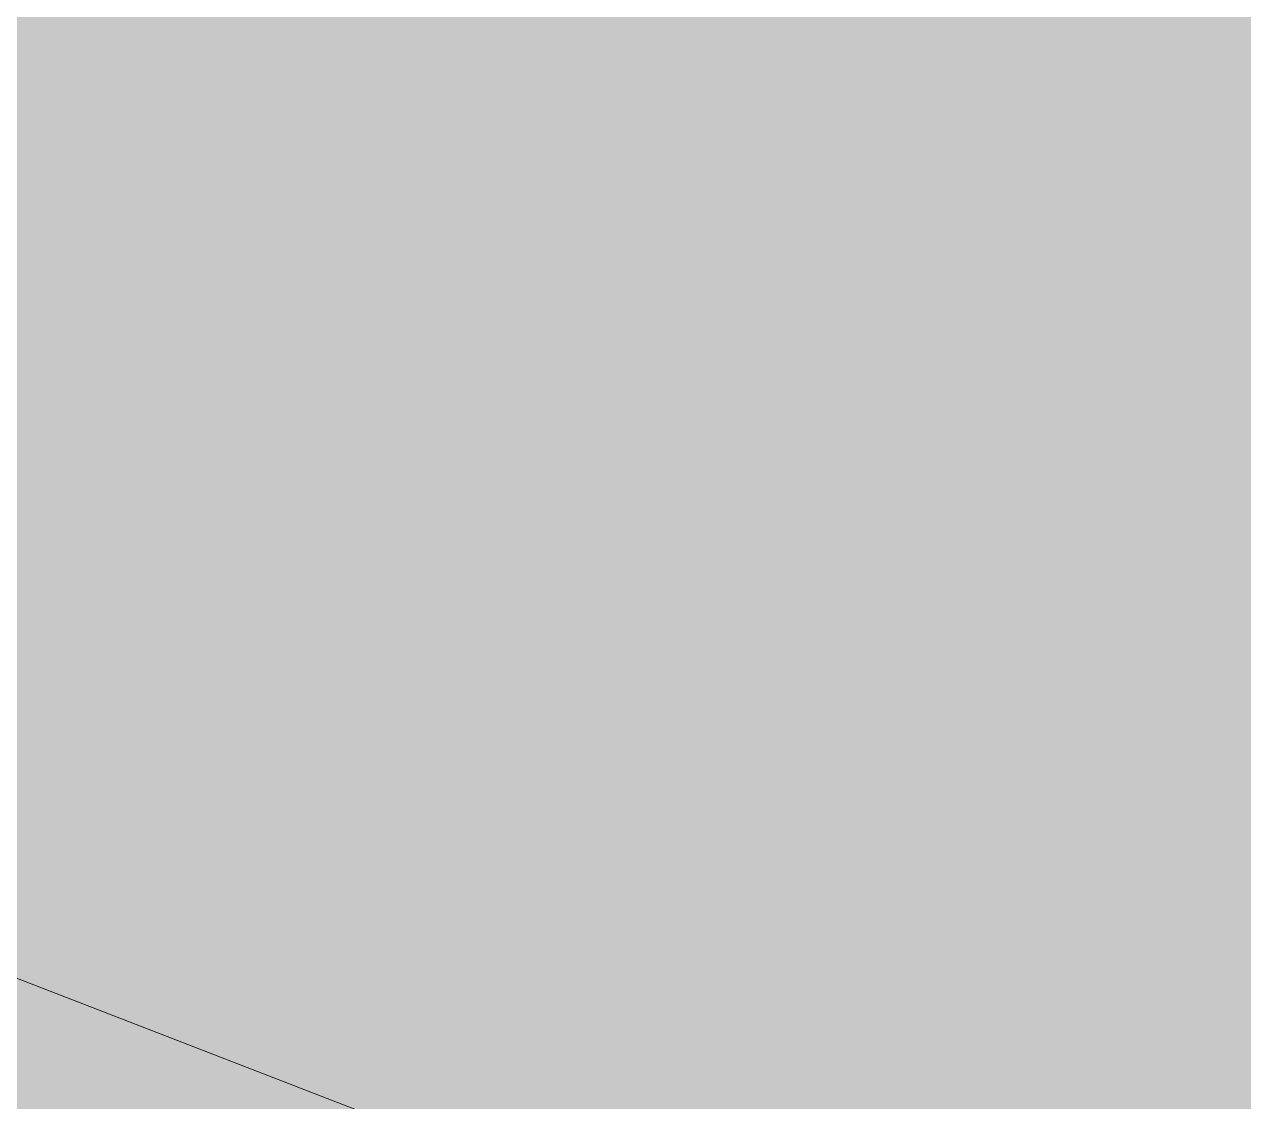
# Model space of a CAD drawing. Header units: metres. Extents: x -6 to 1255, y -2 to 532.
# Drawn here: x 923.57 to 928.71, y 176.6 to 181.14 of the extents above; entities that cross this region are included whole.
import ezdxf

# ---------------------------------------------------------------- set-up
doc = ezdxf.new("R2010")
doc.units = ezdxf.units.M
doc.header["$MEASUREMENT"] = 0
doc.layers.add('TPX_BUILDINGS_HATCH', color=7, linetype='CONTINUOUS', lineweight=0, true_color=0xf0f0f0)
doc.layers.add('TPX_CADASTRES', color=7, linetype='CONTINUOUS', lineweight=0, true_color=0x646464)

msp = doc.modelspace()

# ---------------------------------------------------------------- hatches: boundary and pattern name
at = {"layer": 'TPX_BUILDINGS_HATCH'}
h = msp.add_hatch(color=256, dxfattribs=at)
h.paths.add_polyline_path([(921.4687, 181.0138), (920.3182, 178.3638), (923.4782, 177.1438), (923.1297, 176.2248), (928.2497, 174.2348), (928.6182, 175.1538), (932.0682, 173.8138), (932.5282, 174.9838), (933.4182, 177.2238), (938.7087, 190.5338), (935.7697, 191.5448), (936.6787, 193.8538), (935.4987, 194.3438), (935.0687, 194.5238), (931.8787, 195.8438), (931.1297, 193.9048), (927.2787, 195.4138), (923.3087, 185.2738), (922.6287, 183.7038), (921.7687, 181.7138), (921.4687, 181.0138)])
h.paths.add_polyline_path([(927.7397, 183.9548), (930.1797, 190.0448), (933.0897, 188.9548), (930.6697, 182.8048), (927.7397, 183.9548)], flags=16)

# ---------------------------------------------------------------- linework, layer by layer
at = {"layer": 'TPX_CADASTRES', "elevation": 0.0241}
msp.add_lwpolyline([(921.4687, 181.0141), (920.3182, 178.3641), (923.4782, 177.1441), (928.6182, 175.1541), (932.0682, 173.8141), (932.5282, 174.9841), (933.4182, 177.2241), (938.7087, 190.5341), (939.5487, 192.6641), (936.6787, 193.8541), (935.4987, 194.3441), (935.0687, 194.5241), (931.8787, 195.8441), (927.8887, 197.5041), (927.2787, 195.4141), (923.3087, 185.2741), (922.6287, 183.7041), (921.7687, 181.7141)], close=True, dxfattribs=at)

doc.saveas('drawing.dxf')
